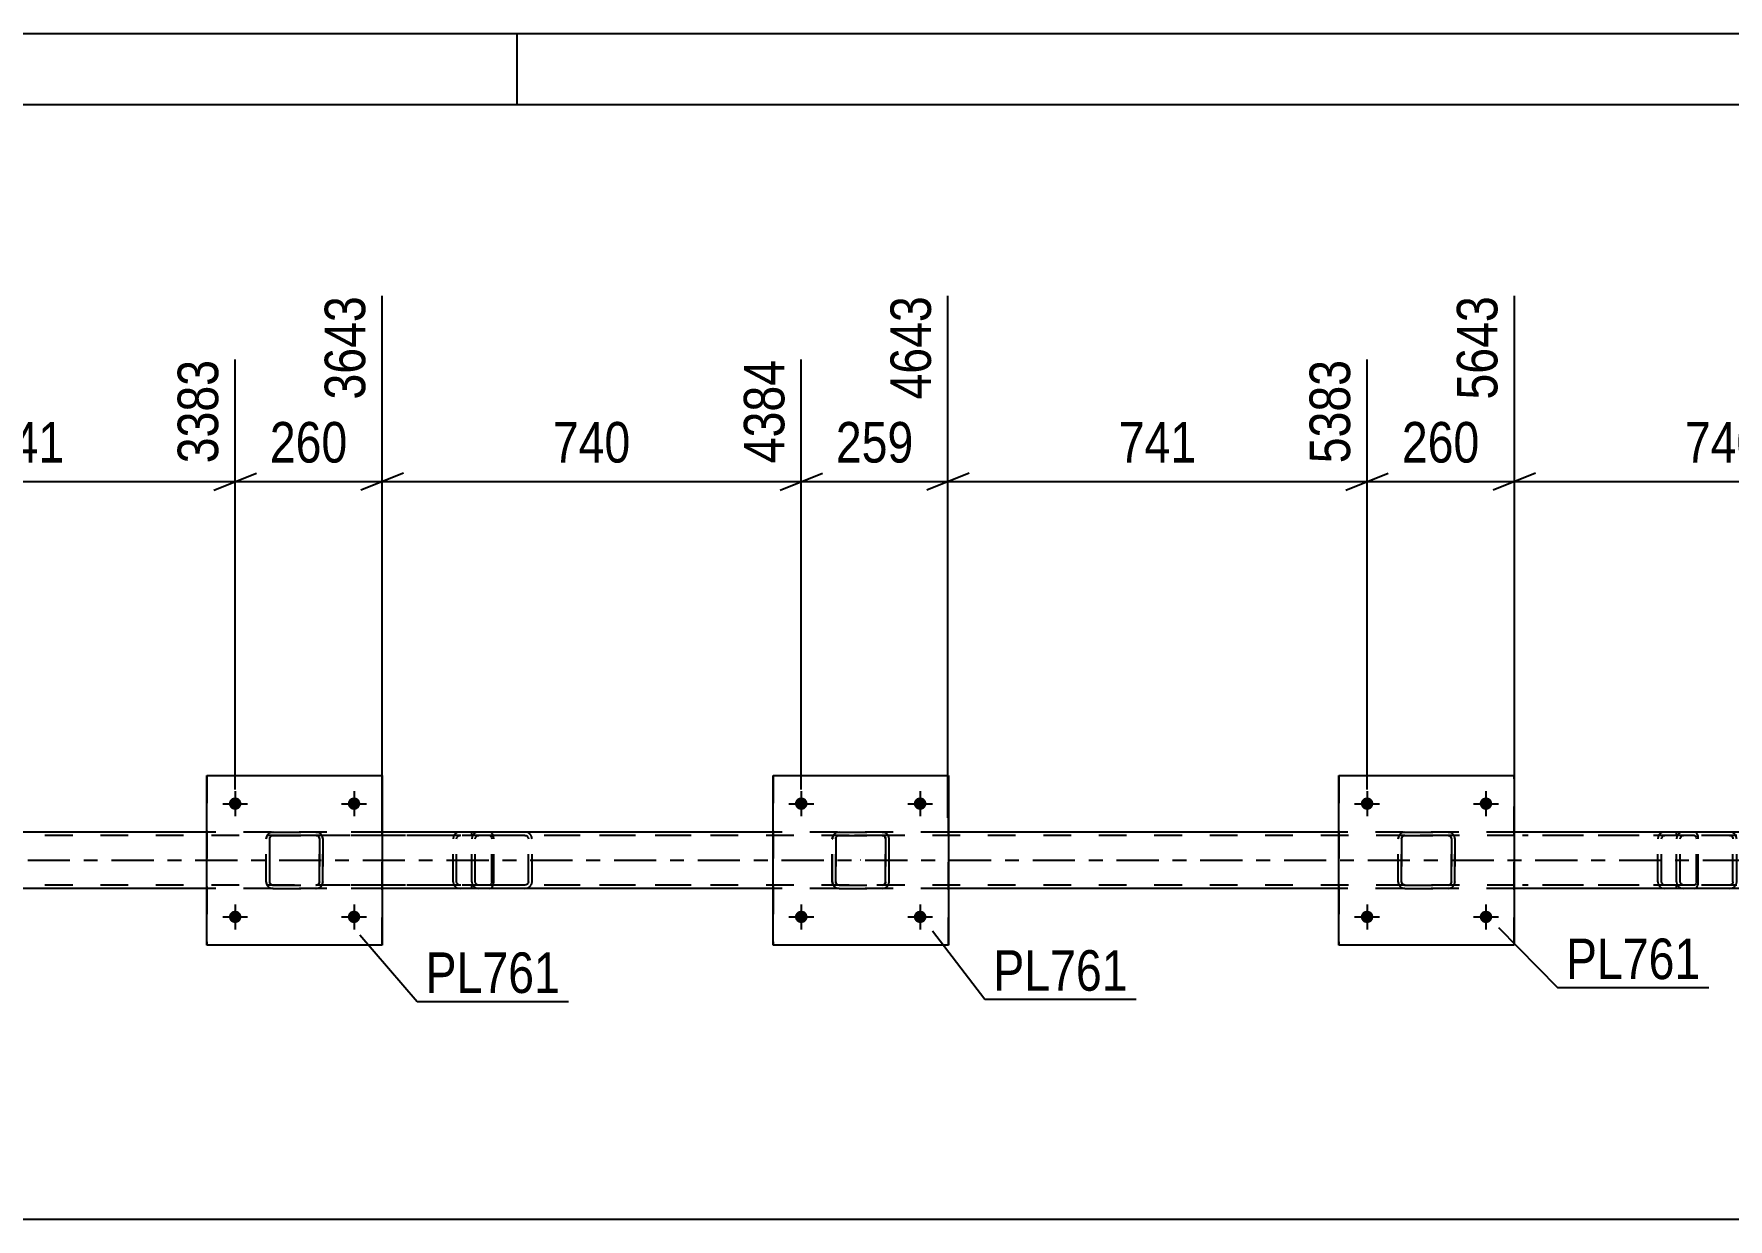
# Model space of a CAD drawing. Header units: millimetres. Extents: x 0 to 841, y 0 to 594.
# Drawn here: x 176.8 to 296.6, y 510.3 to 594 of the extents above; entities that cross this region are included whole.
import ezdxf

# ---------------------------------------------------------------- set-up
doc = ezdxf.new("R2010")
doc.units = ezdxf.units.MM
doc.linetypes.add('DXK_LINE_DOT2', pattern=[3.9198, 1.9599, -1.9599])
doc.linetypes.add('DXK_LINE_DOT3', pattern=[5.9187, 2.979, -0.9799, 0.9799, -0.9799])
doc.styles.add('Arial Narrow', font='ARIALN.TTF', dxfattribs={"height": 0.2})

# ---------------------------------------------------------------- blocks, each defined once
blk = doc.blocks.new('Unknown-122570569-1133')
at = {"color": 5, "linetype": 'Continuous'}
for p, q in [((841, 594), (0, 594)), ((211, 589), (211, 594)), ((836, 589), (5, 589))]:
    blk.add_line(p, q, dxfattribs=at)
blk = doc.blocks.new('Part-122570569-3994 - 3910')
at = {"color": 2, "linetype": 'Continuous'}
for p, q in [((189.07, 529.62), (189.07, 541.62)), ((189.07, 541.62), (189.07, 541.62)), ((189.07, 541.62), (201.47, 541.62)), ((201.47, 541.62), (201.47, 529.62)), ((189.07, 529.62), (189.07, 529.62)), ((201.47, 529.62), (189.07, 529.62))]:
    blk.add_line(p, q, dxfattribs=at)
at = {"color": 7, "linetype": 'DXK_LINE_DOT2'}
for p, q in [((189.07, 541.62), (189.07, 529.62)), ((189.07, 541.62), (189.07, 541.62)), ((201.47, 529.62), (201.47, 541.62)), ((189.07, 529.62), (189.07, 529.62))]:
    blk.add_line(p, q, dxfattribs=at)
blk = doc.blocks.new('Part-122570569-3976 - 3910')
at = {"color": 7, "linetype": 'DXK_LINE_DOT2'}
for p, q in [((273.56, 537.59), (273.74, 537.62)), ((273.74, 537.62), (273.56, 537.59)), ((273.74, 537.62), (276.78, 537.62)), ((273.74, 537.62), (273.74, 537.62)), ((273.74, 537.62), (276.78, 537.62)), ((276.78, 537.62), (276.78, 537.62)), ((276.78, 537.62), (276.96, 537.59)), ((276.97, 537.59), (276.78, 537.62)), ((273.26, 537.14), (273.3, 537.33)), ((273.3, 537.33), (273.26, 537.14)), ((273.26, 534.1), (273.26, 537.14)), ((273.26, 537.14), (273.26, 537.14)), ((273.26, 534.1), (273.26, 537.14)), ((273.5, 537.14), (273.52, 537.24)), ((273.52, 537.24), (273.5, 537.14)), ((273.5, 534.1), (273.5, 537.14)), ((273.5, 537.14), (273.5, 537.14)), ((273.5, 537.14), (273.5, 534.1)), ((273.52, 537.24), (273.57, 537.31)), ((273.57, 537.31), (273.52, 537.24)), ((273.57, 537.31), (273.65, 537.37)), ((273.65, 537.37), (273.57, 537.31)), ((273.65, 537.37), (273.74, 537.38)), ((273.74, 537.38), (273.65, 537.37)), ((273.74, 537.38), (276.78, 537.38)), ((273.74, 537.38), (273.74, 537.38)), ((276.78, 537.38), (273.74, 537.38)), ((276.78, 537.38), (276.78, 537.38)), ((276.78, 537.38), (276.88, 537.37)), ((276.87, 537.37), (276.78, 537.38)), ((276.87, 537.37), (276.88, 537.37)), ((276.95, 537.31), (276.87, 537.37)), ((276.88, 537.37), (276.95, 537.31)), ((276.95, 537.31), (277.01, 537.24)), ((277, 537.24), (276.95, 537.31)), ((277.02, 537.14), (277, 537.24)), ((277.01, 537.24), (277.02, 537.14)), ((277.02, 534.1), (277.02, 537.14)), ((277.02, 537.14), (277.02, 537.14)), ((277.02, 537.14), (277.02, 534.1)), ((277.22, 537.33), (277.26, 537.14)), ((277.26, 537.14), (277.23, 537.33)), ((277.26, 534.1), (277.26, 537.14)), ((277.26, 537.14), (277.26, 537.14)), ((277.26, 537.14), (277.26, 534.1)), ((273.26, 534.1), (273.26, 534.1)), ((273.3, 533.92), (273.26, 534.1)), ((273.26, 534.1), (273.3, 533.92)), ((273.5, 534.1), (273.5, 534.1)), ((273.52, 534.01), (273.5, 534.1)), ((273.5, 534.1), (273.52, 534.01)), ((273.57, 533.93), (273.52, 534.01)), ((273.52, 534.01), (273.57, 533.93)), ((277.01, 534.01), (276.95, 533.93)), ((276.95, 533.93), (277, 534.01)), ((277, 534.01), (277.02, 534.1)), ((277.02, 534.1), (277.01, 534.01)), ((277.02, 534.1), (277.02, 534.1)), ((277.26, 534.1), (277.22, 533.92)), ((277.23, 533.92), (277.26, 534.1)), ((277.26, 534.1), (277.26, 534.1)), ((273.56, 533.66), (273.56, 533.66)), ((273.74, 533.62), (273.56, 533.66)), ((273.56, 533.66), (273.74, 533.62)), ((273.65, 533.88), (273.57, 533.93)), ((273.57, 533.93), (273.65, 533.88)), ((273.74, 533.86), (273.65, 533.88)), ((273.65, 533.88), (273.74, 533.86)), ((273.74, 533.86), (276.78, 533.86)), ((273.74, 533.86), (273.74, 533.86)), ((273.74, 533.86), (276.78, 533.86)), ((273.74, 533.62), (276.78, 533.62)), ((273.74, 533.62), (273.74, 533.62)), ((273.74, 533.62), (276.78, 533.62)), ((276.88, 533.88), (276.78, 533.86)), ((276.78, 533.86), (276.87, 533.88)), ((276.78, 533.86), (276.78, 533.86)), ((276.96, 533.66), (276.78, 533.62)), ((276.78, 533.62), (276.97, 533.66)), ((276.78, 533.62), (276.78, 533.62)), ((276.87, 533.88), (276.95, 533.93)), ((276.95, 533.93), (276.88, 533.88))]:
    blk.add_line(p, q, dxfattribs=at)
at = {"color": 7, "linetype": 'DXK_LINE_DOT3'}
blk.add_line((275.27, 535.62), (275.26, 535.63), dxfattribs=at)
at = {"color": 7, "linetype": 'DXK_LINE_DOT2'}
for centre, start, end in [((273.74, 537.14), 112.5, 157.5), ((273.74, 537.14), 112.5, 157.5), ((276.78, 537.14), 22.5, 67.5), ((276.78, 537.14), 22.5, 67.5), ((273.74, 534.1), 202.5, 247.5), ((273.74, 534.1), 202.5, 247.5), ((276.78, 534.1), 292.5, 337.5), ((276.78, 534.1), 292.5, 337.5)]:
    blk.add_arc(centre, 0.48, start, end, dxfattribs=at)
blk = doc.blocks.new('Part-122570569-3995 - 3910')
at = {"color": 7, "linetype": 'DXK_LINE_DOT2'}
for p, q in [((193.56, 537.59), (193.74, 537.62)), ((193.75, 537.62), (193.57, 537.59)), ((193.75, 537.62), (193.74, 537.62)), ((193.74, 537.62), (196.78, 537.62)), ((193.75, 537.62), (196.79, 537.62)), ((196.78, 537.62), (196.79, 537.62)), ((196.78, 537.62), (196.97, 537.59)), ((196.97, 537.59), (196.79, 537.62)), ((193.26, 537.14), (193.3, 537.33)), ((193.26, 537.14), (193.27, 537.14)), ((193.26, 534.1), (193.26, 537.14)), ((193.31, 537.33), (193.27, 537.14)), ((193.27, 534.1), (193.27, 537.14)), ((193.52, 537.24), (193.5, 537.14)), ((193.51, 537.14), (193.5, 537.14)), ((193.5, 537.14), (193.5, 534.1)), ((193.51, 537.14), (193.53, 537.24)), ((193.51, 534.1), (193.51, 537.14)), ((193.58, 537.31), (193.52, 537.24)), ((193.53, 537.24), (193.58, 537.31)), ((193.58, 537.31), (193.66, 537.37)), ((193.65, 537.37), (193.58, 537.31)), ((193.74, 537.38), (193.65, 537.37)), ((193.66, 537.37), (193.75, 537.38)), ((193.74, 537.38), (193.75, 537.38)), ((196.78, 537.38), (193.74, 537.38)), ((193.75, 537.38), (196.79, 537.38)), ((196.79, 537.38), (196.78, 537.38)), ((196.88, 537.37), (196.78, 537.38)), ((196.79, 537.38), (196.88, 537.37)), ((196.88, 537.37), (196.88, 537.37)), ((196.88, 537.37), (196.96, 537.31)), ((196.95, 537.31), (196.88, 537.37)), ((197.01, 537.24), (196.95, 537.31)), ((196.96, 537.31), (197.01, 537.24)), ((197.01, 537.24), (197.03, 537.14)), ((197.02, 537.14), (197.01, 537.24)), ((197.03, 537.14), (197.02, 537.14)), ((197.02, 537.14), (197.02, 534.1)), ((197.03, 534.1), (197.03, 537.14)), ((197.23, 537.33), (197.26, 537.14)), ((197.27, 537.14), (197.23, 537.33)), ((197.27, 537.14), (197.26, 537.14)), ((197.26, 537.14), (197.26, 534.1)), ((197.27, 534.1), (197.27, 537.14)), ((193.27, 534.1), (193.26, 534.1)), ((193.3, 533.92), (193.26, 534.1)), ((193.27, 534.1), (193.31, 533.92)), ((193.5, 534.1), (193.51, 534.1)), ((193.5, 534.1), (193.52, 534.01)), ((193.53, 534.01), (193.51, 534.1)), ((193.52, 534.01), (193.58, 533.93)), ((193.58, 533.93), (193.53, 534.01)), ((196.95, 533.93), (197.01, 534.01)), ((197.01, 534.01), (196.96, 533.93)), ((197.03, 534.1), (197.01, 534.01)), ((197.01, 534.01), (197.02, 534.1)), ((197.02, 534.1), (197.03, 534.1)), ((197.26, 534.1), (197.23, 533.92)), ((197.23, 533.92), (197.27, 534.1)), ((197.26, 534.1), (197.27, 534.1)), ((193.56, 533.66), (193.57, 533.66)), ((193.74, 533.62), (193.56, 533.66)), ((193.57, 533.66), (193.75, 533.62)), ((193.66, 533.88), (193.58, 533.93)), ((193.58, 533.93), (193.65, 533.88)), ((193.65, 533.88), (193.74, 533.86)), ((193.75, 533.86), (193.66, 533.88)), ((193.75, 533.86), (193.74, 533.86)), ((193.74, 533.86), (196.78, 533.86)), ((193.75, 533.62), (193.74, 533.62)), ((193.74, 533.62), (196.78, 533.62)), ((193.75, 533.86), (196.79, 533.86)), ((193.75, 533.62), (196.79, 533.62)), ((196.78, 533.86), (196.88, 533.88)), ((196.78, 533.86), (196.79, 533.86)), ((196.97, 533.66), (196.78, 533.62)), ((196.78, 533.62), (196.79, 533.62)), ((196.88, 533.88), (196.79, 533.86)), ((196.79, 533.62), (196.97, 533.66)), ((196.96, 533.93), (196.88, 533.88)), ((196.88, 533.88), (196.95, 533.93))]:
    blk.add_line(p, q, dxfattribs=at)
at = {"color": 7, "linetype": 'DXK_LINE_DOT3'}
blk.add_line((195.27, 535.62), (195.26, 535.63), dxfattribs=at)
at = {"color": 7, "linetype": 'DXK_LINE_DOT2'}
for centre, start, end in [((193.74, 537.14), 112.5, 157.5), ((193.75, 537.14), 112.5, 157.5), ((196.78, 537.14), 22.5, 67.5), ((196.79, 537.14), 22.5, 67.5), ((193.74, 534.1), 202.5, 247.5), ((193.75, 534.1), 202.5, 247.5), ((196.78, 534.1), 292.5, 337.5), ((196.79, 534.1), 292.5, 337.5)]:
    blk.add_arc(centre, 0.48, start, end, dxfattribs=at)
blk = doc.blocks.new('Part-122570569-4000 - 3910')
at = {"color": 2, "linetype": 'Continuous'}
for p, q in [((229.08, 529.62), (229.08, 541.62)), ((229.08, 541.62), (229.08, 541.62)), ((229.08, 541.62), (241.48, 541.62)), ((241.48, 541.62), (241.48, 529.62)), ((229.08, 529.62), (229.08, 529.62)), ((241.48, 529.62), (229.08, 529.62))]:
    blk.add_line(p, q, dxfattribs=at)
at = {"color": 7, "linetype": 'DXK_LINE_DOT2'}
for p, q in [((229.08, 541.62), (229.08, 529.62)), ((229.08, 541.62), (229.08, 541.62)), ((241.48, 529.62), (241.48, 541.62)), ((229.08, 529.62), (229.08, 529.62))]:
    blk.add_line(p, q, dxfattribs=at)
blk = doc.blocks.new('Part-122570569-4001 - 3910')
at = {"color": 7, "linetype": 'DXK_LINE_DOT2'}
for p, q in [((233.57, 537.59), (233.75, 537.62)), ((233.76, 537.62), (233.57, 537.59)), ((233.76, 537.62), (233.75, 537.62)), ((233.75, 537.62), (236.79, 537.62)), ((233.76, 537.62), (236.8, 537.62)), ((236.79, 537.62), (236.8, 537.62)), ((236.79, 537.62), (236.97, 537.59)), ((236.98, 537.59), (236.8, 537.62)), ((233.27, 537.14), (233.31, 537.33)), ((233.27, 537.14), (233.28, 537.14)), ((233.27, 534.1), (233.27, 537.14)), ((233.31, 537.33), (233.28, 537.14)), ((233.28, 534.1), (233.28, 537.14)), ((233.53, 537.24), (233.51, 537.14)), ((233.52, 537.14), (233.51, 537.14)), ((233.51, 537.14), (233.51, 534.1)), ((233.52, 537.14), (233.53, 537.24)), ((233.52, 534.1), (233.52, 537.14)), ((233.53, 537.24), (233.59, 537.31)), ((233.58, 537.31), (233.53, 537.24)), ((233.66, 537.37), (233.58, 537.31)), ((233.59, 537.31), (233.66, 537.37)), ((233.66, 537.37), (233.76, 537.38)), ((233.75, 537.38), (233.66, 537.37)), ((233.75, 537.38), (233.76, 537.38)), ((236.79, 537.38), (233.75, 537.38)), ((233.76, 537.38), (236.8, 537.38)), ((236.8, 537.38), (236.79, 537.38)), ((236.88, 537.37), (236.79, 537.38)), ((236.8, 537.38), (236.89, 537.37)), ((236.88, 537.37), (236.89, 537.37)), ((236.96, 537.31), (236.88, 537.37)), ((236.89, 537.37), (236.96, 537.31)), ((236.96, 537.31), (237.02, 537.24)), ((237.01, 537.24), (236.96, 537.31)), ((237.03, 537.14), (237.01, 537.24)), ((237.02, 537.24), (237.04, 537.14)), ((237.04, 537.14), (237.03, 537.14)), ((237.03, 537.14), (237.03, 534.1)), ((237.04, 534.1), (237.04, 537.14)), ((237.23, 537.33), (237.27, 537.14)), ((237.28, 537.14), (237.24, 537.33)), ((237.28, 537.14), (237.27, 537.14)), ((237.27, 537.14), (237.27, 534.1)), ((237.28, 534.1), (237.28, 537.14)), ((233.28, 534.1), (233.27, 534.1)), ((233.31, 533.92), (233.27, 534.1)), ((233.28, 534.1), (233.31, 533.92)), ((233.51, 534.1), (233.52, 534.1)), ((233.51, 534.1), (233.53, 534.01)), ((233.53, 534.01), (233.52, 534.1)), ((233.59, 533.93), (233.53, 534.01)), ((233.53, 534.01), (233.58, 533.93)), ((237.02, 534.01), (236.96, 533.93)), ((236.96, 533.93), (237.01, 534.01)), ((237.01, 534.01), (237.03, 534.1)), ((237.04, 534.1), (237.02, 534.01)), ((237.03, 534.1), (237.04, 534.1)), ((237.27, 534.1), (237.23, 533.92)), ((237.24, 533.92), (237.28, 534.1)), ((237.27, 534.1), (237.28, 534.1)), ((233.57, 533.66), (233.57, 533.66)), ((233.75, 533.62), (233.57, 533.66)), ((233.57, 533.66), (233.76, 533.62)), ((233.58, 533.93), (233.66, 533.88)), ((233.66, 533.88), (233.59, 533.93)), ((233.76, 533.86), (233.66, 533.88)), ((233.66, 533.88), (233.75, 533.86)), ((233.76, 533.86), (233.75, 533.86)), ((233.75, 533.86), (236.79, 533.86)), ((233.76, 533.62), (233.75, 533.62)), ((233.75, 533.62), (236.79, 533.62)), ((233.76, 533.86), (236.8, 533.86)), ((233.76, 533.62), (236.8, 533.62)), ((236.79, 533.86), (236.88, 533.88)), ((236.79, 533.86), (236.8, 533.86)), ((236.97, 533.66), (236.79, 533.62)), ((236.79, 533.62), (236.8, 533.62)), ((236.89, 533.88), (236.8, 533.86)), ((236.8, 533.62), (236.98, 533.66)), ((236.88, 533.88), (236.96, 533.93)), ((236.96, 533.93), (236.89, 533.88))]:
    blk.add_line(p, q, dxfattribs=at)
at = {"color": 7, "linetype": 'DXK_LINE_DOT3'}
blk.add_line((235.28, 535.62), (235.27, 535.63), dxfattribs=at)
at = {"color": 7, "linetype": 'DXK_LINE_DOT2'}
for centre, start, end in [((233.75, 537.14), 112.5, 157.5), ((233.76, 537.14), 112.5, 157.5), ((236.79, 537.14), 22.5, 67.5), ((236.8, 537.14), 22.5, 67.5), ((233.75, 534.1), 202.5, 247.5), ((233.76, 534.1), 202.5, 247.5), ((236.79, 534.1), 292.5, 337.5), ((236.8, 534.1), 292.5, 337.5)]:
    blk.add_arc(centre, 0.48, start, end, dxfattribs=at)
blk = doc.blocks.new('Bolt-122570569-4096 - 3910')
at = {"linetype": 'Continuous'}
for points in [[(190.63, 539.62), (190.64, 539.72), (190.67, 539.8), (190.71, 539.88), (190.78, 539.95), (190.85, 540.01), (190.93, 540.04), (191.02, 540.06), (191.12, 540.06), (191.21, 540.04), (191.29, 540.01), (191.36, 539.95), (191.43, 539.88), (191.47, 539.8), (191.5, 539.72), (191.51, 539.62), (191.5, 539.53), (191.47, 539.45), (191.43, 539.37), (191.36, 539.3), (191.29, 539.24), (191.21, 539.21), (191.12, 539.19), (191.02, 539.19), (190.93, 539.21), (190.85, 539.24), (190.78, 539.3), (190.71, 539.37), (190.67, 539.45), (190.64, 539.53)], [(199.03, 539.62), (199.04, 539.72), (199.07, 539.8), (199.11, 539.88), (199.18, 539.95), (199.25, 540.01), (199.33, 540.04), (199.42, 540.06), (199.52, 540.06), (199.61, 540.04), (199.69, 540.01), (199.76, 539.95), (199.83, 539.88), (199.87, 539.8), (199.9, 539.72), (199.91, 539.62), (199.9, 539.53), (199.87, 539.45), (199.83, 539.37), (199.76, 539.3), (199.69, 539.24), (199.61, 539.21), (199.52, 539.19), (199.42, 539.19), (199.33, 539.21), (199.25, 539.24), (199.18, 539.3), (199.11, 539.37), (199.07, 539.45), (199.04, 539.53)]]:
    blk.add_hatch(color=1, dxfattribs=at).paths.add_polyline_path(points)
at = {"color": 1, "linetype": 'Continuous'}
for p, q in [((191.07, 540.5), (191.07, 538.74)), ((199.47, 540.5), (199.47, 538.74)), ((190.19, 539.62), (191.95, 539.62)), ((198.59, 539.62), (200.35, 539.62))]:
    blk.add_line(p, q, dxfattribs=at)
blk = doc.blocks.new('Part-122570569-4006 - 3910')
at = {"color": 2, "linetype": 'Continuous'}
for p, q in [((269.06, 529.62), (269.06, 541.62)), ((269.06, 541.62), (269.06, 541.62)), ((269.06, 541.62), (281.46, 541.62)), ((281.46, 541.62), (281.46, 529.62)), ((269.06, 529.62), (269.06, 529.62)), ((281.46, 529.62), (269.06, 529.62))]:
    blk.add_line(p, q, dxfattribs=at)
at = {"color": 7, "linetype": 'DXK_LINE_DOT2'}
for p, q in [((269.06, 541.62), (269.06, 529.62)), ((269.06, 541.62), (269.06, 541.62)), ((281.46, 529.62), (281.46, 541.62)), ((269.06, 529.62), (269.06, 529.62))]:
    blk.add_line(p, q, dxfattribs=at)
blk = doc.blocks.new('Bolt-122570569-3971 - 3910')
at = {"linetype": 'Continuous'}
for points in [[(230.64, 539.62), (230.64, 539.72), (230.67, 539.8), (230.72, 539.88), (230.78, 539.95), (230.86, 540.01), (230.94, 540.04), (231.03, 540.06), (231.12, 540.06), (231.21, 540.04), (231.3, 540.01), (231.37, 539.95), (231.43, 539.88), (231.48, 539.8), (231.51, 539.72), (231.52, 539.62), (231.51, 539.53), (231.48, 539.45), (231.43, 539.37), (231.37, 539.3), (231.3, 539.24), (231.21, 539.21), (231.12, 539.19), (231.03, 539.19), (230.94, 539.21), (230.86, 539.24), (230.78, 539.3), (230.72, 539.37), (230.67, 539.45), (230.64, 539.53)], [(239.04, 539.62), (239.04, 539.72), (239.07, 539.8), (239.12, 539.88), (239.18, 539.95), (239.26, 540.01), (239.34, 540.04), (239.43, 540.06), (239.52, 540.06), (239.61, 540.04), (239.7, 540.01), (239.77, 539.95), (239.83, 539.88), (239.88, 539.8), (239.91, 539.72), (239.92, 539.62), (239.91, 539.53), (239.88, 539.45), (239.83, 539.37), (239.77, 539.3), (239.7, 539.24), (239.61, 539.21), (239.52, 539.19), (239.43, 539.19), (239.34, 539.21), (239.26, 539.24), (239.18, 539.3), (239.12, 539.37), (239.07, 539.45), (239.04, 539.53)]]:
    blk.add_hatch(color=1, dxfattribs=at).paths.add_polyline_path(points)
at = {"color": 1, "linetype": 'Continuous'}
for p, q in [((231.08, 540.5), (231.08, 538.74)), ((239.48, 540.5), (239.48, 538.74)), ((230.2, 539.62), (231.96, 539.62)), ((238.6, 539.62), (240.36, 539.62))]:
    blk.add_line(p, q, dxfattribs=at)
blk = doc.blocks.new('Bolt-122570569-3972 - 3910')
at = {"linetype": 'Continuous'}
for points in [[(230.64, 531.62), (230.64, 531.72), (230.67, 531.8), (230.72, 531.88), (230.78, 531.95), (230.86, 532.01), (230.94, 532.04), (231.03, 532.06), (231.12, 532.06), (231.21, 532.04), (231.3, 532.01), (231.37, 531.95), (231.43, 531.88), (231.48, 531.8), (231.51, 531.72), (231.52, 531.62), (231.51, 531.53), (231.48, 531.45), (231.43, 531.37), (231.37, 531.3), (231.3, 531.24), (231.21, 531.21), (231.12, 531.19), (231.03, 531.19), (230.94, 531.21), (230.86, 531.24), (230.78, 531.3), (230.72, 531.37), (230.67, 531.45), (230.64, 531.53)], [(239.04, 531.62), (239.04, 531.72), (239.07, 531.8), (239.12, 531.88), (239.18, 531.95), (239.26, 532.01), (239.34, 532.04), (239.43, 532.06), (239.52, 532.06), (239.61, 532.04), (239.7, 532.01), (239.77, 531.95), (239.83, 531.88), (239.88, 531.8), (239.91, 531.72), (239.92, 531.62), (239.91, 531.53), (239.88, 531.45), (239.83, 531.37), (239.77, 531.3), (239.7, 531.24), (239.61, 531.21), (239.52, 531.19), (239.43, 531.19), (239.34, 531.21), (239.26, 531.24), (239.18, 531.3), (239.12, 531.37), (239.07, 531.45), (239.04, 531.53)]]:
    blk.add_hatch(color=1, dxfattribs=at).paths.add_polyline_path(points)
at = {"color": 1, "linetype": 'Continuous'}
for p, q in [((230.2, 531.62), (231.96, 531.62)), ((231.08, 532.5), (231.08, 530.74)), ((238.6, 531.62), (240.36, 531.62)), ((239.48, 532.5), (239.48, 530.74))]:
    blk.add_line(p, q, dxfattribs=at)
blk = doc.blocks.new('Bolt-122570569-3973 - 3910')
at = {"linetype": 'Continuous'}
for points in [[(270.62, 539.62), (270.63, 539.72), (270.66, 539.8), (270.71, 539.88), (270.77, 539.95), (270.84, 540.01), (270.93, 540.04), (271.02, 540.06), (271.11, 540.06), (271.2, 540.04), (271.28, 540.01), (271.36, 539.95), (271.42, 539.88), (271.47, 539.8), (271.49, 539.72), (271.5, 539.62), (271.49, 539.53), (271.47, 539.45), (271.42, 539.37), (271.36, 539.3), (271.28, 539.24), (271.2, 539.21), (271.11, 539.19), (271.02, 539.19), (270.93, 539.21), (270.84, 539.24), (270.77, 539.3), (270.71, 539.37), (270.66, 539.45), (270.63, 539.53)], [(279.02, 539.62), (279.03, 539.72), (279.06, 539.8), (279.11, 539.88), (279.17, 539.95), (279.24, 540.01), (279.33, 540.04), (279.42, 540.06), (279.51, 540.06), (279.6, 540.04), (279.68, 540.01), (279.76, 539.95), (279.82, 539.88), (279.87, 539.8), (279.89, 539.72), (279.9, 539.62), (279.89, 539.53), (279.87, 539.45), (279.82, 539.37), (279.76, 539.3), (279.68, 539.24), (279.6, 539.21), (279.51, 539.19), (279.42, 539.19), (279.33, 539.21), (279.24, 539.24), (279.17, 539.3), (279.11, 539.37), (279.06, 539.45), (279.03, 539.53)]]:
    blk.add_hatch(color=1, dxfattribs=at).paths.add_polyline_path(points)
at = {"color": 1, "linetype": 'Continuous'}
for p, q in [((271.06, 540.5), (271.06, 538.74)), ((279.46, 540.5), (279.46, 538.74)), ((270.18, 539.62), (271.94, 539.62)), ((278.58, 539.62), (280.34, 539.62))]:
    blk.add_line(p, q, dxfattribs=at)
blk = doc.blocks.new('Bolt-122570569-3974 - 3910')
at = {"linetype": 'Continuous'}
for points in [[(270.62, 531.62), (270.63, 531.72), (270.66, 531.8), (270.71, 531.88), (270.77, 531.95), (270.84, 532.01), (270.93, 532.04), (271.02, 532.06), (271.11, 532.06), (271.2, 532.04), (271.28, 532.01), (271.36, 531.95), (271.42, 531.88), (271.47, 531.8), (271.49, 531.72), (271.5, 531.62), (271.49, 531.53), (271.47, 531.45), (271.42, 531.37), (271.36, 531.3), (271.28, 531.24), (271.2, 531.21), (271.11, 531.19), (271.02, 531.19), (270.93, 531.21), (270.84, 531.24), (270.77, 531.3), (270.71, 531.37), (270.66, 531.45), (270.63, 531.53)], [(279.02, 531.62), (279.03, 531.72), (279.06, 531.8), (279.11, 531.88), (279.17, 531.95), (279.24, 532.01), (279.33, 532.04), (279.42, 532.06), (279.51, 532.06), (279.6, 532.04), (279.68, 532.01), (279.76, 531.95), (279.82, 531.88), (279.87, 531.8), (279.89, 531.72), (279.9, 531.62), (279.89, 531.53), (279.87, 531.45), (279.82, 531.37), (279.76, 531.3), (279.68, 531.24), (279.6, 531.21), (279.51, 531.19), (279.42, 531.19), (279.33, 531.21), (279.24, 531.24), (279.17, 531.3), (279.11, 531.37), (279.06, 531.45), (279.03, 531.53)]]:
    blk.add_hatch(color=1, dxfattribs=at).paths.add_polyline_path(points)
at = {"color": 1, "linetype": 'Continuous'}
for p, q in [((270.18, 531.62), (271.94, 531.62)), ((271.06, 532.5), (271.06, 530.74)), ((278.58, 531.62), (280.34, 531.62)), ((279.46, 532.5), (279.46, 530.74))]:
    blk.add_line(p, q, dxfattribs=at)
blk = doc.blocks.new('Bolt-122570569-3982 - 3910')
at = {"linetype": 'Continuous'}
for points in [[(190.63, 531.62), (190.64, 531.72), (190.67, 531.8), (190.71, 531.88), (190.78, 531.95), (190.85, 532.01), (190.93, 532.04), (191.02, 532.06), (191.12, 532.06), (191.21, 532.04), (191.29, 532.01), (191.36, 531.95), (191.43, 531.88), (191.47, 531.8), (191.5, 531.72), (191.51, 531.62), (191.5, 531.53), (191.47, 531.45), (191.43, 531.37), (191.36, 531.3), (191.29, 531.24), (191.21, 531.21), (191.12, 531.19), (191.02, 531.19), (190.93, 531.21), (190.85, 531.24), (190.78, 531.3), (190.71, 531.37), (190.67, 531.45), (190.64, 531.53)], [(199.03, 531.62), (199.04, 531.72), (199.07, 531.8), (199.11, 531.88), (199.18, 531.95), (199.25, 532.01), (199.33, 532.04), (199.42, 532.06), (199.52, 532.06), (199.61, 532.04), (199.69, 532.01), (199.76, 531.95), (199.83, 531.88), (199.87, 531.8), (199.9, 531.72), (199.91, 531.62), (199.9, 531.53), (199.87, 531.45), (199.83, 531.37), (199.76, 531.3), (199.69, 531.24), (199.61, 531.21), (199.52, 531.19), (199.42, 531.19), (199.33, 531.21), (199.25, 531.24), (199.18, 531.3), (199.11, 531.37), (199.07, 531.45), (199.04, 531.53)]]:
    blk.add_hatch(color=1, dxfattribs=at).paths.add_polyline_path(points)
at = {"color": 1, "linetype": 'Continuous'}
for p, q in [((190.19, 531.62), (191.95, 531.62)), ((191.07, 532.5), (191.07, 530.74)), ((198.59, 531.62), (200.35, 531.62)), ((199.47, 532.5), (199.47, 530.74))]:
    blk.add_line(p, q, dxfattribs=at)
blk = doc.blocks.new('Part-122570569-4161 - 3910')
at = {"color": 7, "linetype": 'DXK_LINE_DOT2'}
for p, q in [((294.2, 537.62), (282.04, 537.62)), ((292.11, 537.62), (291.92, 537.59)), ((292.92, 537.38), (292.92, 537.62)), ((294.3, 537.59), (294.2, 537.62)), ((294.39, 537.48), (294.3, 537.59)), ((294.2, 537.38), (282.04, 537.38)), ((291.64, 537.31), (291.61, 537.14)), ((291.61, 534.1), (291.61, 537.14)), ((291.64, 537.33), (291.64, 537.31)), ((291.86, 537.14), (291.88, 537.24)), ((291.86, 534.1), (291.86, 537.14)), ((291.88, 537.24), (291.93, 537.31)), ((291.93, 537.31), (292.01, 537.37)), ((292.01, 537.37), (292.11, 537.38)), ((294.2, 537.38), (294.25, 537.37)), ((294.25, 537.37), (294.3, 537.31)), ((294.3, 537.31), (294.32, 537.24)), ((294.32, 537.24), (294.34, 537.14)), ((294.34, 534.1), (294.34, 537.14)), ((294.45, 537.33), (294.39, 537.48)), ((294.47, 537.14), (294.45, 537.33)), ((294.47, 534.1), (294.47, 537.14)), ((291.61, 534.1), (291.64, 533.92)), ((291.88, 534.01), (291.86, 534.1)), ((291.93, 533.93), (291.88, 534.01)), ((294.32, 534.01), (294.3, 533.93)), ((294.34, 534.1), (294.32, 534.01)), ((294.45, 533.92), (294.47, 534.1)), ((294.2, 533.86), (282.04, 533.86)), ((294.2, 533.62), (282.04, 533.62)), ((291.92, 533.66), (292.11, 533.62)), ((292.01, 533.88), (291.93, 533.93)), ((292.11, 533.86), (292.01, 533.88)), ((292.92, 533.62), (292.92, 533.86)), ((294.25, 533.88), (294.2, 533.86)), ((294.2, 533.62), (294.3, 533.66)), ((294.3, 533.93), (294.25, 533.88)), ((294.3, 533.66), (294.39, 533.77)), ((294.39, 533.77), (294.45, 533.92))]:
    blk.add_line(p, q, dxfattribs=at)
for centre, start, end in [((292.09, 537.13), 111.1941, 156.1506), ((292.09, 534.12), 203.8494, 248.8059)]:
    blk.add_arc(centre, 0.492, start, end, dxfattribs=at)
blk = doc.blocks.new('Part-122570569-4160 - 3910')
at = {"color": 7, "linetype": 'DXK_LINE_DOT2'}
for p, q in [((293.43, 537.62), (293.24, 537.59)), ((308.42, 537.62), (293.43, 537.62)), ((296.87, 537.59), (296.67, 537.62)), ((292.96, 537.31), (292.92, 537.14)), ((292.92, 534.1), (292.92, 537.14)), ((292.96, 537.33), (292.96, 537.31)), ((293.18, 537.14), (293.2, 537.24)), ((293.18, 534.1), (293.18, 537.14)), ((293.2, 537.24), (293.25, 537.31)), ((293.25, 537.31), (293.34, 537.37)), ((293.34, 537.37), (293.43, 537.38)), ((308.42, 537.38), (293.43, 537.38)), ((296.67, 537.38), (296.77, 537.37)), ((296.77, 537.37), (296.85, 537.31)), ((296.85, 537.31), (296.91, 537.24)), ((296.91, 537.24), (296.92, 537.14)), ((296.92, 534.1), (296.92, 537.14)), ((297.14, 537.31), (297.14, 537.33)), ((297.18, 537.14), (297.14, 537.31)), ((297.18, 534.1), (297.18, 537.14)), ((292.92, 534.1), (292.96, 533.92)), ((293.2, 534.01), (293.18, 534.1)), ((293.25, 533.93), (293.2, 534.01)), ((296.91, 534.01), (296.85, 533.93)), ((296.92, 534.1), (296.91, 534.01)), ((297.14, 533.92), (297.18, 534.1)), ((293.24, 533.66), (293.43, 533.62)), ((293.34, 533.88), (293.25, 533.93)), ((293.43, 533.86), (293.34, 533.88)), ((308.42, 533.86), (293.43, 533.86)), ((308.42, 533.62), (293.43, 533.62)), ((296.77, 533.88), (296.67, 533.86)), ((296.67, 533.62), (296.87, 533.66)), ((296.85, 533.93), (296.77, 533.88))]:
    blk.add_line(p, q, dxfattribs=at)
for centre, start, end in [((293.41, 537.12), 110.7583, 155.68), ((296.69, 537.12), 24.32, 69.2417), ((293.41, 534.13), 204.32, 249.2417), ((296.69, 534.13), 290.7583, 335.68)]:
    blk.add_arc(centre, 0.496, start, end, dxfattribs=at)
blk = doc.blocks.new('Part-122570569-4162 - 3910')
at = {"color": 7, "linetype": 'DXK_LINE_DOT2'}
for p, q in [((209.07, 537.62), (196.91, 537.62)), ((206.97, 537.62), (206.78, 537.59)), ((207.79, 537.38), (207.79, 537.62)), ((209.17, 537.59), (209.07, 537.62)), ((209.26, 537.48), (209.17, 537.59)), ((209.07, 537.38), (196.91, 537.38)), ((206.51, 537.31), (206.47, 537.14)), ((206.47, 534.1), (206.47, 537.14)), ((206.51, 537.33), (206.51, 537.31)), ((206.72, 537.14), (206.74, 537.24)), ((206.72, 534.1), (206.72, 537.14)), ((206.74, 537.24), (206.8, 537.31)), ((206.8, 537.31), (206.88, 537.37)), ((206.88, 537.37), (206.97, 537.38)), ((209.07, 537.38), (209.12, 537.37)), ((209.12, 537.37), (209.16, 537.31)), ((209.16, 537.31), (209.19, 537.24)), ((209.19, 537.24), (209.2, 537.14)), ((209.2, 534.1), (209.2, 537.14)), ((209.32, 537.33), (209.26, 537.48)), ((209.34, 537.14), (209.32, 537.33)), ((209.34, 534.1), (209.34, 537.14)), ((206.47, 534.1), (206.51, 533.92)), ((206.74, 534.01), (206.72, 534.1)), ((206.8, 533.93), (206.74, 534.01)), ((209.19, 534.01), (209.16, 533.93)), ((209.2, 534.1), (209.19, 534.01)), ((209.32, 533.92), (209.34, 534.1)), ((209.07, 533.86), (196.91, 533.86)), ((209.07, 533.62), (196.91, 533.62)), ((206.78, 533.66), (206.97, 533.62)), ((206.88, 533.88), (206.8, 533.93)), ((206.97, 533.86), (206.88, 533.88)), ((207.79, 533.62), (207.79, 533.86)), ((209.12, 533.88), (209.07, 533.86)), ((209.07, 533.62), (209.17, 533.66)), ((209.16, 533.93), (209.12, 533.88)), ((209.17, 533.66), (209.26, 533.77)), ((209.26, 533.77), (209.32, 533.92))]:
    blk.add_line(p, q, dxfattribs=at)
for centre, start, end in [((206.96, 537.13), 111.1941, 156.1506), ((206.96, 534.12), 203.8494, 248.8059)]:
    blk.add_arc(centre, 0.492, start, end, dxfattribs=at)
blk = doc.blocks.new('Part-122570569-4181 - 3910')
at = {"color": 2, "linetype": 'Continuous'}
for p, q in [((189.07, 537.62), (161.46, 537.62)), ((229.08, 537.62), (201.47, 537.62)), ((269.06, 537.62), (241.48, 537.62)), ((309.06, 537.62), (281.46, 537.62)), ((189.07, 533.62), (161.46, 533.62)), ((229.08, 533.62), (201.47, 533.62)), ((269.06, 533.62), (241.48, 533.62)), ((309.06, 533.62), (281.46, 533.62))]:
    blk.add_line(p, q, dxfattribs=at)
at = {"color": 7, "linetype": 'DXK_LINE_DOT2'}
for p, q in [((201.47, 537.62), (189.07, 537.62)), ((241.48, 537.62), (229.08, 537.62)), ((281.46, 537.62), (269.06, 537.62)), ((755.8, 537.38), (99.47, 537.38)), ((755.8, 533.86), (99.47, 533.86)), ((201.47, 533.62), (189.07, 533.62)), ((241.48, 533.62), (229.08, 533.62)), ((281.46, 533.62), (269.06, 533.62))]:
    blk.add_line(p, q, dxfattribs=at)
at = {"color": 7, "linetype": 'DXK_LINE_DOT3'}
blk.add_line((99.47, 535.62), (755.8, 535.62), dxfattribs=at)
blk = doc.blocks.new('Part-122570569-4187 - 3910')
at = {"color": 7, "linetype": 'DXK_LINE_DOT2'}
for p, q in [((208.3, 537.62), (208.1, 537.59)), ((223.29, 537.62), (208.3, 537.62)), ((211.73, 537.59), (211.54, 537.62)), ((207.83, 537.31), (207.79, 537.14)), ((207.79, 534.1), (207.79, 537.14)), ((207.83, 537.33), (207.83, 537.31)), ((208.04, 537.14), (208.06, 537.24)), ((208.04, 534.1), (208.04, 537.14)), ((208.06, 537.24), (208.12, 537.31)), ((208.12, 537.31), (208.2, 537.37)), ((208.2, 537.37), (208.3, 537.38)), ((223.29, 537.38), (208.3, 537.38)), ((211.54, 537.38), (211.63, 537.37)), ((211.63, 537.37), (211.72, 537.31)), ((211.72, 537.31), (211.77, 537.24)), ((211.77, 537.24), (211.79, 537.14)), ((211.79, 534.1), (211.79, 537.14)), ((212.01, 537.31), (212.01, 537.33)), ((212.05, 537.14), (212.01, 537.31)), ((212.05, 534.1), (212.05, 537.14)), ((207.79, 534.1), (207.83, 533.92)), ((208.06, 534.01), (208.04, 534.1)), ((208.12, 533.93), (208.06, 534.01)), ((211.77, 534.01), (211.72, 533.93)), ((211.79, 534.1), (211.77, 534.01)), ((212.01, 533.92), (212.05, 534.1)), ((208.1, 533.66), (208.3, 533.62)), ((208.2, 533.88), (208.12, 533.93)), ((208.3, 533.86), (208.2, 533.88)), ((223.29, 533.86), (208.3, 533.86)), ((223.29, 533.62), (208.3, 533.62)), ((211.63, 533.88), (211.54, 533.86)), ((211.54, 533.62), (211.73, 533.66)), ((211.72, 533.93), (211.63, 533.88))]:
    blk.add_line(p, q, dxfattribs=at)
for centre, start, end in [((208.28, 537.12), 110.7583, 155.68), ((211.55, 537.12), 24.32, 69.2417), ((208.28, 534.13), 204.32, 249.2417), ((211.55, 534.13), 290.7583, 335.68)]:
    blk.add_arc(centre, 0.496, start, end, dxfattribs=at)
blk = doc.blocks.new('StraightDimension-122570569-16862 - 3910')
at = {"color": 7, "linetype": 'Continuous'}
for p, q in [((241.44, 538.62), (241.44, 575.49)), ((231.08, 540.62), (231.08, 570.99)), ((229.58, 561.77), (232.58, 562.97)), ((242.94, 562.97), (239.94, 561.77)), ((231.08, 562.37), (241.44, 562.37))]:
    blk.add_line(p, q, dxfattribs=at)
at = {"color": 0}
blk.add_wipeout([(239.6, 563.12), (239.6, 567.32), (232.92, 567.32), (232.92, 563.12)], dxfattribs=at)
at = {"color": 3, "style": 'Arial Narrow'}
blk.add_text('259', height=2.863, dxfattribs=at).set_placement((233.52, 563.72))
at = {"color": 0, "linetype": 'Continuous'}
blk.add_wipeout([(240.84, 576.09), (236.64, 576.09), (236.64, 567.57), (240.84, 567.57)], dxfattribs=at)
at = {"color": 3, "linetype": 'Continuous', "style": 'Arial Narrow'}
blk.add_text('4643', height=2.863, rotation=90.0002, dxfattribs=at).set_placement((240.24, 568.17))
blk = doc.blocks.new('StraightDimension-122570569-16864 - 3910')
at = {"color": 7, "linetype": 'Continuous'}
for p, q in [((201.46, 538.62), (201.46, 575.49)), ((191.07, 540.62), (191.07, 570.99)), ((189.57, 561.77), (192.57, 562.97)), ((202.96, 562.97), (199.96, 561.77)), ((191.07, 562.37), (201.46, 562.37))]:
    blk.add_line(p, q, dxfattribs=at)
at = {"color": 0}
blk.add_wipeout([(199.61, 563.12), (199.61, 567.32), (192.92, 567.32), (192.92, 563.12)], dxfattribs=at)
at = {"color": 3, "style": 'Arial Narrow'}
blk.add_text('260', height=2.863, dxfattribs=at).set_placement((193.52, 563.72))
at = {"color": 0, "linetype": 'Continuous'}
blk.add_wipeout([(200.86, 576.09), (196.66, 576.09), (196.66, 567.57), (200.86, 567.57)], dxfattribs=at)
at = {"color": 3, "linetype": 'Continuous', "style": 'Arial Narrow'}
blk.add_text('3643', height=2.863, rotation=90.0002, dxfattribs=at).set_placement((200.26, 568.17))
blk = doc.blocks.new('StraightDimension-122570569-16865 - 3910')
at = {"color": 7, "linetype": 'Continuous'}
for p, q in [((161.43, 538.62), (161.43, 575.49)), ((191.07, 540.62), (191.07, 570.99)), ((162.93, 562.97), (159.93, 561.77)), ((189.57, 561.77), (192.57, 562.97)), ((161.43, 562.37), (191.07, 562.37))]:
    blk.add_line(p, q, dxfattribs=at)
at = {"color": 0}
blk.add_wipeout([(179.59, 563.12), (179.59, 567.32), (172.91, 567.32), (172.91, 563.12)], dxfattribs=at)
at = {"color": 3, "style": 'Arial Narrow'}
blk.add_text('741', height=2.863, dxfattribs=at).set_placement((173.51, 563.72))
at = {"color": 0, "linetype": 'Continuous'}
blk.add_wipeout([(190.47, 571.59), (186.27, 571.59), (186.27, 563.07), (190.47, 563.07)], dxfattribs=at)
at = {"color": 3, "linetype": 'Continuous', "style": 'Arial Narrow'}
blk.add_text('3383', height=2.863, rotation=90.0002, dxfattribs=at).set_placement((189.87, 563.67))
blk = doc.blocks.new('StraightDimension-122570569-16860 - 3910')
at = {"color": 7, "linetype": 'Continuous'}
for p, q in [((281.47, 538.62), (281.47, 575.49)), ((271.06, 540.62), (271.06, 570.99)), ((269.56, 561.77), (272.56, 562.97)), ((282.97, 562.97), (279.97, 561.77)), ((271.06, 562.37), (281.47, 562.37))]:
    blk.add_line(p, q, dxfattribs=at)
at = {"color": 0}
blk.add_wipeout([(279.61, 563.12), (279.61, 567.32), (272.92, 567.32), (272.92, 563.12)], dxfattribs=at)
at = {"color": 3, "style": 'Arial Narrow'}
blk.add_text('260', height=2.863, dxfattribs=at).set_placement((273.52, 563.72))
at = {"color": 0, "linetype": 'Continuous'}
blk.add_wipeout([(280.87, 576.09), (276.67, 576.09), (276.67, 567.57), (280.87, 567.57)], dxfattribs=at)
at = {"color": 3, "linetype": 'Continuous', "style": 'Arial Narrow'}
blk.add_text('5643', height=2.863, rotation=90.0002, dxfattribs=at).set_placement((280.27, 568.17))
blk = doc.blocks.new('StraightDimension-122570569-16859 - 3910')
at = {"color": 7, "linetype": 'Continuous'}
for p, q in [((281.47, 538.62), (281.47, 575.49)), ((311.06, 540.62), (311.06, 570.99)), ((282.97, 562.97), (279.97, 561.77)), ((309.56, 561.77), (312.56, 562.97)), ((281.47, 562.37), (311.06, 562.37))]:
    blk.add_line(p, q, dxfattribs=at)
at = {"color": 0}
blk.add_wipeout([(299.61, 563.12), (299.61, 567.32), (292.92, 567.32), (292.92, 563.12)], dxfattribs=at)
at = {"color": 3, "style": 'Arial Narrow'}
blk.add_text('740', height=2.863, dxfattribs=at).set_placement((293.52, 563.72))
at = {"color": 0, "linetype": 'Continuous'}
blk.add_wipeout([(310.46, 571.59), (306.26, 571.59), (306.26, 563.07), (310.46, 563.07)], dxfattribs=at)
at = {"color": 3, "linetype": 'Continuous', "style": 'Arial Narrow'}
blk.add_text('6383', height=2.863, rotation=90.0002, dxfattribs=at).set_placement((309.86, 563.67))
blk = doc.blocks.new('StraightDimension-122570569-16861 - 3910')
at = {"color": 7, "linetype": 'Continuous'}
for p, q in [((241.44, 538.62), (241.44, 575.49)), ((271.06, 540.62), (271.06, 570.99)), ((242.94, 562.97), (239.94, 561.77)), ((269.56, 561.77), (272.56, 562.97)), ((241.44, 562.37), (271.06, 562.37))]:
    blk.add_line(p, q, dxfattribs=at)
at = {"color": 0}
blk.add_wipeout([(259.6, 563.12), (259.6, 567.32), (252.91, 567.32), (252.91, 563.12)], dxfattribs=at)
at = {"color": 3, "style": 'Arial Narrow'}
blk.add_text('741', height=2.863, dxfattribs=at).set_placement((253.51, 563.72))
at = {"color": 0, "linetype": 'Continuous'}
blk.add_wipeout([(270.46, 571.59), (266.26, 571.59), (266.26, 563.07), (270.46, 563.07)], dxfattribs=at)
at = {"color": 3, "linetype": 'Continuous', "style": 'Arial Narrow'}
blk.add_text('5383', height=2.863, rotation=90.0002, dxfattribs=at).set_placement((269.86, 563.67))
blk = doc.blocks.new('StraightDimension-122570569-16863 - 3910')
at = {"color": 7, "linetype": 'Continuous'}
for p, q in [((201.46, 538.62), (201.46, 575.49)), ((231.08, 540.62), (231.08, 570.99)), ((202.96, 562.97), (199.96, 561.77)), ((229.58, 561.77), (232.58, 562.97)), ((201.46, 562.37), (231.08, 562.37))]:
    blk.add_line(p, q, dxfattribs=at)
at = {"color": 0}
blk.add_wipeout([(219.61, 563.12), (219.61, 567.32), (212.92, 567.32), (212.92, 563.12)], dxfattribs=at)
at = {"color": 3, "style": 'Arial Narrow'}
blk.add_text('740', height=2.863, dxfattribs=at).set_placement((213.52, 563.72))
at = {"color": 0, "linetype": 'Continuous'}
blk.add_wipeout([(230.48, 571.59), (226.28, 571.59), (226.28, 563.07), (230.48, 563.07)], dxfattribs=at)
at = {"color": 3, "linetype": 'Continuous', "style": 'Arial Narrow'}
blk.add_text('4384', height=2.863, rotation=90.0002, dxfattribs=at).set_placement((229.88, 563.67))
blk = doc.blocks.new('StraightDimension-122570569-17254 - 3910')
at = {"color": 7, "linetype": 'Continuous'}
blk.add_line((64.04, 510.28), (635.73, 510.28), dxfattribs=at)
blk = doc.blocks.new('Mark-122570569-4002 - 3910')
at = {"color": 30, "linetype": 'Continuous'}
for p, q in [((280.34, 530.87), (284.52, 526.63)), ((284.52, 526.63), (295.22, 526.63))]:
    blk.add_line(p, q, dxfattribs=at)
at = {"color": 0}
blk.add_wipeout([(294.62, 527.23), (294.62, 530.23), (285.12, 530.23), (285.12, 527.23)], dxfattribs=at)
blk.add_wipeout([(294.62, 527.23), (294.62, 530.23), (285.12, 530.23), (285.12, 527.23)], dxfattribs=at)
at = {"color": 3, "style": 'Arial Narrow'}
blk.add_text('PL761', height=2.863, dxfattribs=at).set_placement((285.12, 527.23))
blk = doc.blocks.new('Mark-122570569-3990 - 3910')
at = {"color": 30, "linetype": 'Continuous'}
for p, q in [((199.88, 530.35), (203.93, 525.65)), ((203.93, 525.65), (214.63, 525.65))]:
    blk.add_line(p, q, dxfattribs=at)
at = {"color": 0}
blk.add_wipeout([(214.03, 526.25), (214.03, 529.25), (204.53, 529.25), (204.53, 526.25)], dxfattribs=at)
blk.add_wipeout([(214.03, 526.25), (214.03, 529.25), (204.53, 529.25), (204.53, 526.25)], dxfattribs=at)
at = {"color": 3, "style": 'Arial Narrow'}
blk.add_text('PL761', height=2.863, dxfattribs=at).set_placement((204.53, 526.25))
blk = doc.blocks.new('Mark-122570569-3996 - 3910')
at = {"color": 30, "linetype": 'Continuous'}
for p, q in [((240.36, 530.65), (244.05, 525.81)), ((244.05, 525.81), (254.75, 525.81))]:
    blk.add_line(p, q, dxfattribs=at)
at = {"color": 0}
blk.add_wipeout([(254.15, 526.41), (254.15, 529.41), (244.65, 529.41), (244.65, 526.41)], dxfattribs=at)
blk.add_wipeout([(254.15, 526.41), (254.15, 529.41), (244.65, 529.41), (244.65, 526.41)], dxfattribs=at)
at = {"color": 3, "style": 'Arial Narrow'}
blk.add_text('PL761', height=2.863, dxfattribs=at).set_placement((244.65, 526.41))

msp = doc.modelspace()

# ---------------------------------------------------------------- block references
for name in ['Unknown-122570569-1133', 'Part-122570569-3994 - 3910', 'Part-122570569-4000 - 3910', 'Part-122570569-4006 - 3910', 'Bolt-122570569-4096 - 3910', 'Bolt-122570569-3971 - 3910', 'Bolt-122570569-3973 - 3910', 'Part-122570569-4181 - 3910', 'Part-122570569-3995 - 3910', 'Part-122570569-4162 - 3910', 'Part-122570569-4187 - 3910', 'Part-122570569-4001 - 3910', 'Part-122570569-3976 - 3910', 'Part-122570569-4161 - 3910', 'Part-122570569-4160 - 3910', 'Bolt-122570569-3982 - 3910', 'Bolt-122570569-3972 - 3910', 'Bolt-122570569-3974 - 3910']:
    msp.add_blockref(name, (0, 0))

# ---------------------------------------------------------------- next in the draw order: block references
for name in ['StraightDimension-122570569-16864 - 3910', 'StraightDimension-122570569-16862 - 3910', 'StraightDimension-122570569-16860 - 3910', 'StraightDimension-122570569-17254 - 3910']:
    msp.add_blockref(name, (0, 0))

# ---------------------------------------------------------------- next in the draw order: block references
for name in ['StraightDimension-122570569-16865 - 3910', 'StraightDimension-122570569-16863 - 3910', 'StraightDimension-122570569-16861 - 3910', 'StraightDimension-122570569-16859 - 3910', 'Mark-122570569-3996 - 3910', 'Mark-122570569-4002 - 3910', 'Mark-122570569-3990 - 3910']:
    msp.add_blockref(name, (0, 0))

doc.saveas('drawing.dxf')
